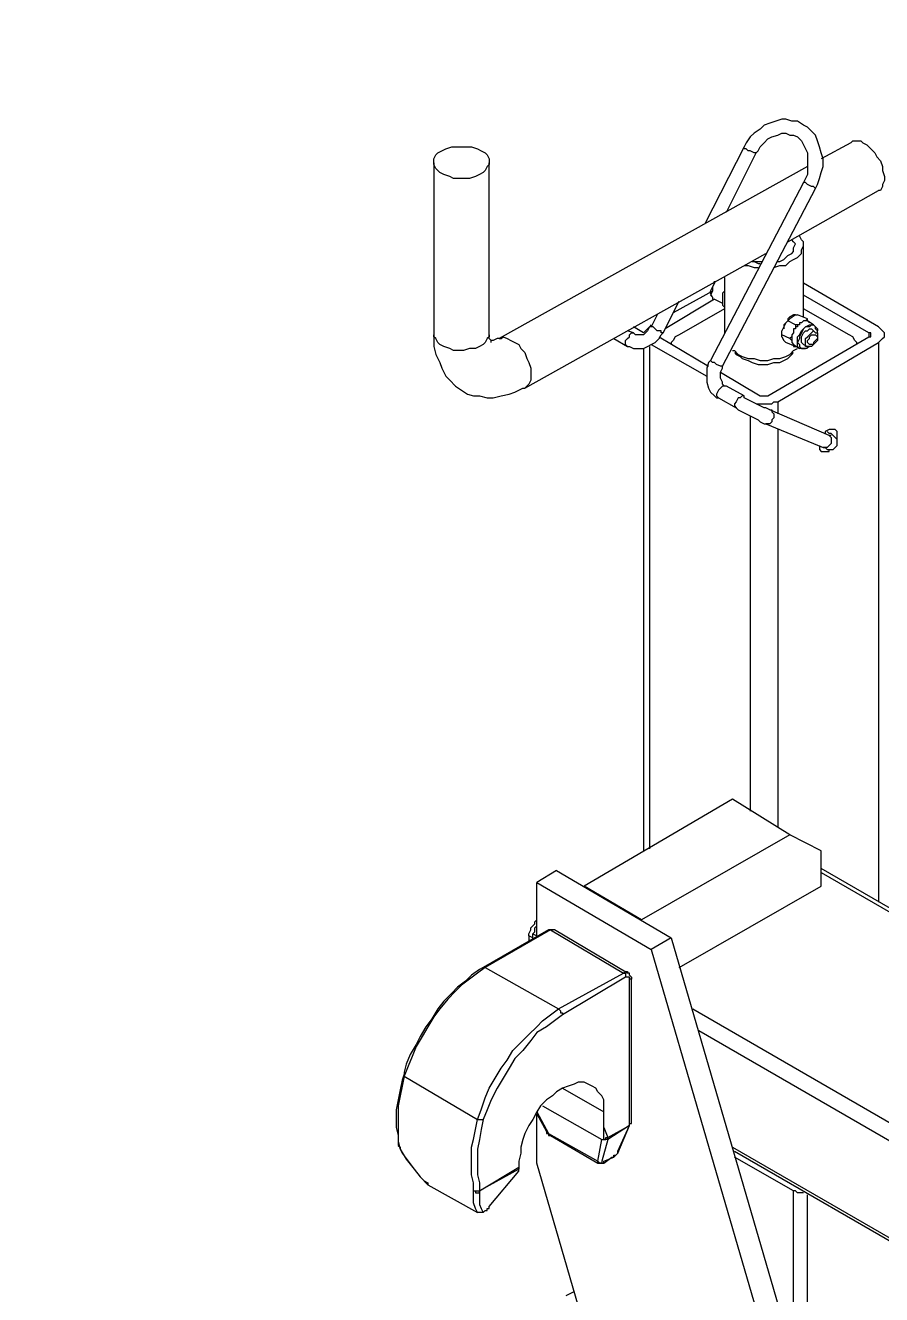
# Model space of a CAD drawing. Extents: x 3 to 592, y 5 to 207.
# Drawn here: x 474.67 to 489.95, y 103.28 to 125.92 of the extents above; entities that cross this region are included whole.
import ezdxf

# ---------------------------------------------------------------- set-up
doc = ezdxf.new("R2010")
doc.units = 0
doc.layers.get('0').update_dxf_attribs({"linetype": 'CONTINUOUS'})
picture_1 = doc.add_image_def('image5.jpg', size_in_pixel=(760, 1236))

msp = doc.modelspace()

# ---------------------------------------------------------------- linework, layer by layer
at = {"color": 7}
for points in [[(488.77007, 123.013611), (488.805348, 123.084167), (488.840626, 123.19), (488.875904, 123.295833), (488.911181, 123.401667), (488.911181, 123.542778), (488.875904, 123.648611), (488.840626, 123.754444), (488.805348, 123.860278), (488.77007, 123.966111), (488.699515, 124.036667), (488.628959, 124.107222), (488.558404, 124.1425), (488.45257, 124.213056), (488.346737, 124.213056), (488.240904, 124.248333), (488.170348, 124.248333), (488.064515, 124.213056), (487.958681, 124.177778), (487.852848, 124.1425), (487.782293, 124.071944), (487.676459, 124.001389), (487.605904, 123.930833), (487.535348, 123.825), (487.50007, 123.754444)], [(487.711737, 123.648611), (487.747015, 123.683889), (487.782293, 123.754444), (487.852848, 123.825), (487.923404, 123.895556), (487.993959, 123.930833), (488.099793, 123.966111), (488.170348, 124.001389), (488.240904, 124.001389), (488.311459, 123.966111), (488.382015, 123.966111), (488.45257, 123.930833), (488.523126, 123.860278), (488.558404, 123.789722), (488.593681, 123.719167), (488.628959, 123.648611), (488.628959, 123.542778), (488.628959, 123.472222), (488.628959, 123.366389), (488.628959, 123.260556), (488.593681, 123.19), (488.558404, 123.119444)], [(487.50007, 123.754444), (486.794515, 122.378611)], [(487.18257, 122.590278), (487.711737, 123.648611)], [(487.711737, 123.648611), (487.676459, 123.648611), (487.605904, 123.683889), (487.570626, 123.683889), (487.535348, 123.719167), (487.50007, 123.719167), (487.50007, 123.754444)], [(489.40507, 123.825), (488.875904, 123.542778)], [(489.40507, 123.825), (489.440348, 123.860278), (489.510904, 123.860278), (489.581459, 123.860278), (489.616737, 123.825), (489.687293, 123.789722), (489.757848, 123.719167), (489.828404, 123.648611), (489.863681, 123.578056), (489.934237, 123.5075), (489.969515, 123.401667), (489.969515, 123.331111), (490.004793, 123.225278), (490.004793, 123.154722), (489.969515, 123.084167), (489.969515, 123.048889), (489.934237, 122.978333), (489.898959, 122.978333)], [(481.961459, 123.472222), (481.961459, 120.403056)], [(482.949237, 120.403056), (482.949237, 123.472222)], [(488.628959, 123.401667), (483.125626, 120.3325)], [(488.558404, 123.119444), (486.900348, 119.944444)], [(487.112015, 119.838611), (488.77007, 123.013611)], [(488.276181, 122.061111), (489.898959, 122.978333)], [(488.77007, 123.013611), (488.734793, 123.048889), (488.699515, 123.048889), (488.628959, 123.084167), (488.593681, 123.119444), (488.558404, 123.119444)], [(488.029237, 121.6025), (488.13507, 121.637778), (488.240904, 121.637778), (488.311459, 121.708333), (488.382015, 121.743611), (488.45257, 121.778889), (488.523126, 121.849444), (488.523126, 121.92), (488.558404, 121.990556), (488.558404, 122.061111), (488.523126, 122.096389), (488.487848, 122.166944)], [(488.099793, 121.708333), (488.13507, 121.708333), (488.205626, 121.743611), (488.276181, 121.814167), (488.346737, 121.849444), (488.382015, 121.884722), (488.382015, 121.955278), (488.417293, 122.025833), (488.382015, 122.061111), (488.346737, 122.096389)], [(483.584237, 119.450556), (487.888126, 121.849444)], [(488.558404, 120.720556), (488.558404, 121.990556)], [(487.50007, 121.637778), (487.570626, 121.637778), (487.676459, 121.6025), (487.747015, 121.6025)], [(487.641181, 121.708333), (487.676459, 121.708333), (487.747015, 121.673056), (487.782293, 121.673056)], [(487.676459, 121.708333), (487.711737, 121.708333), (487.782293, 121.708333), (487.81757, 121.708333)], [(487.147293, 121.426111), (487.147293, 120.438333)], [(486.935626, 121.179167), (486.23007, 120.791111)], [(486.970904, 121.355556), (486.970904, 121.320278), (486.935626, 121.249722), (486.935626, 121.179167), (486.900348, 121.108611), (486.935626, 121.073333), (486.935626, 121.038056), (486.970904, 121.038056)], [(486.935626, 121.073333), (486.900348, 121.143889), (486.900348, 121.179167), (486.935626, 121.249722), (486.970904, 121.320278), (486.970904, 121.355556)], [(487.147293, 121.179167), (487.112015, 121.143889), (487.112015, 121.073333), (487.112015, 121.002778), (487.112015, 120.932222), (487.147293, 120.896944)], [(487.147293, 121.179167), (487.112015, 121.143889), (487.112015, 121.073333), (487.112015, 121.002778)], [(489.898959, 120.544167), (488.558404, 121.320278)], [(486.053681, 120.438333), (486.335904, 121.002778)], [(486.970904, 121.038056), (486.088959, 120.508889)], [(486.970904, 121.038056), (487.112015, 120.9675)], [(487.147293, 121.038056), (487.147293, 120.9675), (487.147293, 120.896944)], [(489.72257, 120.438333), (488.558404, 121.108611)], [(485.947848, 120.755833), (485.842015, 120.544167)], [(487.147293, 120.861667), (486.335904, 120.403056)], [(487.147293, 120.896944), (487.147293, 120.861667)], [(488.417293, 120.755833), (488.382015, 120.755833), (488.311459, 120.720556), (488.276181, 120.685278), (488.276181, 120.65)], [(488.417293, 120.755833), (488.311459, 120.685278)], [(488.417293, 120.755833), (488.45257, 120.755833)], [(488.628959, 120.685278), (488.45257, 120.755833)], [(489.369793, 120.403056), (488.558404, 120.861667)], [(485.842015, 120.544167), (485.806737, 120.544167), (485.771459, 120.473611), (485.736181, 120.438333), (485.700904, 120.403056), (485.630348, 120.403056), (485.59507, 120.403056), (485.559793, 120.403056), (485.524515, 120.438333)], [(485.700904, 120.438333), (485.524515, 120.544167)], [(485.806737, 120.544167), (485.771459, 120.508889), (485.736181, 120.473611), (485.700904, 120.438333)], [(485.842015, 120.579444), (485.806737, 120.544167)], [(486.053681, 120.438333), (486.018404, 120.438333), (486.018404, 120.473611), (485.947848, 120.473611), (485.91257, 120.508889), (485.877293, 120.544167), (485.842015, 120.544167)], [(488.240904, 120.614722), (488.170348, 120.473611)], [(488.240904, 120.614722), (488.205626, 120.579444), (488.205626, 120.508889)], [(488.240904, 120.614722), (488.276181, 120.65)], [(488.276181, 120.65), (488.311459, 120.685278)], [(488.417293, 120.579444), (488.276181, 120.65)], [(488.382015, 120.508889), (488.382015, 120.473611), (488.382015, 120.438333), (488.346737, 120.403056)], [(488.487848, 120.614722), (488.487848, 120.579444), (488.45257, 120.579444), (488.45257, 120.544167), (488.417293, 120.544167), (488.417293, 120.508889), (488.382015, 120.508889)], [(488.417293, 120.508889), (488.382015, 120.508889)], [(488.487848, 120.579444), (488.417293, 120.579444)], [(488.487848, 120.579444), (488.45257, 120.579444), (488.45257, 120.544167), (488.417293, 120.544167), (488.417293, 120.508889)], [(488.417293, 120.579444), (488.417293, 120.508889)], [(488.805348, 120.438333), (488.805348, 120.473611), (488.77007, 120.508889), (488.77007, 120.544167), (488.734793, 120.579444), (488.699515, 120.579444), (488.664237, 120.544167), (488.593681, 120.544167), (488.558404, 120.508889), (488.523126, 120.438333), (488.487848, 120.367778), (488.487848, 120.3325), (488.45257, 120.261944), (488.487848, 120.226667), (488.487848, 120.191389), (488.523126, 120.156111), (488.558404, 120.156111), (488.593681, 120.156111), (488.664237, 120.191389)], [(488.628959, 120.156111), (488.593681, 120.156111), (488.558404, 120.156111), (488.523126, 120.156111), (488.487848, 120.156111), (488.45257, 120.191389), (488.45257, 120.226667), (488.45257, 120.297222), (488.45257, 120.367778), (488.487848, 120.403056), (488.523126, 120.473611), (488.558404, 120.508889), (488.593681, 120.544167), (488.664237, 120.579444), (488.699515, 120.579444), (488.734793, 120.579444), (488.77007, 120.544167), (488.805348, 120.508889), (488.805348, 120.473611)], [(488.558404, 120.65), (488.523126, 120.614722), (488.487848, 120.614722)], [(488.487848, 120.614722), (488.487848, 120.579444)], [(488.558404, 120.226667), (488.523126, 120.261944), (488.523126, 120.297222), (488.523126, 120.3325), (488.523126, 120.367778), (488.558404, 120.438333), (488.593681, 120.473611), (488.628959, 120.473611), (488.664237, 120.508889), (488.699515, 120.508889), (488.734793, 120.473611)], [(488.628959, 120.65), (488.593681, 120.65), (488.558404, 120.65)], [(488.593681, 120.65), (488.558404, 120.65)], [(488.628959, 120.685278), (488.593681, 120.65)], [(488.628959, 120.65), (488.593681, 120.65)], [(488.628959, 120.65), (488.628959, 120.685278)], [(488.734793, 120.579444), (488.628959, 120.65)], [(488.664237, 120.614722), (488.628959, 120.65)], [(488.77007, 120.438333), (488.699515, 120.508889)], [(489.898959, 120.261944), (489.934237, 120.297222), (489.969515, 120.3325), (490.004793, 120.367778), (490.004793, 120.403056), (490.004793, 120.438333), (489.969515, 120.473611), (489.934237, 120.508889), (489.898959, 120.544167)], [(481.961459, 120.403056), (481.961459, 120.3325), (481.961459, 120.191389), (481.996737, 120.050278), (482.067293, 119.909167), (482.10257, 119.803333), (482.173126, 119.662222), (482.243681, 119.591667), (482.349515, 119.485833), (482.455348, 119.415278), (482.561181, 119.344722), (482.667015, 119.309444), (482.772848, 119.309444), (482.913959, 119.274167), (483.019793, 119.274167), (483.160904, 119.309444), (483.302015, 119.344722), (483.407848, 119.38), (483.548959, 119.450556), (483.584237, 119.450556)], [(482.949237, 120.403056), (482.949237, 120.367778), (482.913959, 120.3325), (482.878681, 120.261944), (482.843404, 120.226667), (482.772848, 120.191389), (482.702293, 120.156111), (482.596459, 120.156111), (482.490626, 120.120833), (482.42007, 120.120833), (482.314237, 120.120833), (482.243681, 120.156111), (482.137848, 120.191389), (482.067293, 120.226667), (482.032015, 120.261944), (481.996737, 120.3325), (481.961459, 120.367778), (481.961459, 120.403056)], [(482.984515, 120.261944), (482.984515, 120.297222), (482.949237, 120.3325), (482.949237, 120.367778), (482.949237, 120.403056)], [(483.125626, 120.3325), (483.090348, 120.3325), (483.019793, 120.297222), (482.984515, 120.297222)], [(483.125626, 120.3325), (483.160904, 120.3325), (483.196181, 120.367778), (483.266737, 120.3325), (483.337293, 120.297222), (483.407848, 120.261944), (483.478404, 120.226667), (483.513681, 120.156111), (483.584237, 120.085556), (483.619515, 119.979722), (483.654793, 119.909167), (483.69007, 119.803333), (483.69007, 119.732778), (483.69007, 119.662222), (483.69007, 119.591667), (483.654793, 119.521111), (483.619515, 119.485833), (483.584237, 119.450556)], [(485.171737, 120.3325), (485.418681, 120.191389)], [(485.418681, 120.191389), (485.383404, 120.226667), (485.383404, 120.261944), (485.383404, 120.297222), (485.418681, 120.3325), (485.453959, 120.367778), (485.453959, 120.403056), (485.489237, 120.438333), (485.524515, 120.438333)], [(485.524515, 120.438333), (485.418681, 120.473611)], [(485.418681, 120.191389), (485.453959, 120.191389), (485.524515, 120.156111), (485.630348, 120.156111), (485.700904, 120.156111), (485.771459, 120.191389), (485.842015, 120.226667), (485.91257, 120.261944), (485.983126, 120.3325), (486.018404, 120.403056), (486.053681, 120.438333)], [(485.983126, 120.367778), (486.86507, 119.838611)], [(486.335904, 120.403056), (486.265348, 120.367778), (486.23007, 120.297222), (486.194793, 120.261944), (486.194793, 120.226667)], [(487.923404, 119.309444), (489.72257, 120.367778)], [(488.099793, 119.203611), (489.898959, 120.261944)], [(488.170348, 120.403056), (488.170348, 120.473611)], [(488.311459, 120.3325), (488.170348, 120.403056)], [(488.170348, 120.367778), (488.170348, 120.403056)], [(488.170348, 120.367778), (488.205626, 120.297222)], [(488.240904, 120.261944), (488.205626, 120.297222)], [(488.417293, 120.191389), (488.240904, 120.261944)], [(488.346737, 120.367778), (488.311459, 120.3325)], [(488.311459, 120.3325), (488.346737, 120.297222)], [(488.346737, 120.403056), (488.346737, 120.367778), (488.346737, 120.3325), (488.346737, 120.297222), (488.346737, 120.261944)], [(488.346737, 120.403056), (488.346737, 120.367778)], [(488.346737, 120.367778), (488.346737, 120.3325), (488.346737, 120.297222)], [(488.346737, 120.297222), (488.346737, 120.261944)], [(488.346737, 120.261944), (488.382015, 120.226667)], [(488.805348, 120.438333), (488.805348, 120.473611)], [(489.510904, 120.226667), (489.510904, 120.261944), (489.475626, 120.297222), (489.440348, 120.367778), (489.369793, 120.403056)], [(489.72257, 120.367778), (489.757848, 120.367778), (489.757848, 120.403056), (489.757848, 120.438333), (489.72257, 120.438333)], [(489.72257, 120.438333), (489.72257, 120.367778)], [(489.898959, 120.261944), (489.898959, 110.278333)], [(485.700904, 120.156111), (485.700904, 111.195556)], [(485.806737, 120.191389), (485.806737, 111.230833)], [(485.842015, 120.226667), (486.829793, 119.662222)], [(487.288404, 120.120833), (487.323681, 120.120833), (487.394237, 120.050278), (487.464793, 120.015), (487.570626, 119.979722), (487.676459, 119.979722), (487.782293, 119.944444), (487.923404, 119.944444), (488.029237, 119.979722), (488.13507, 119.979722), (488.240904, 120.015), (488.311459, 120.050278), (488.382015, 120.120833), (488.45257, 120.156111)], [(487.323681, 120.085556), (487.358959, 120.050278), (487.429515, 120.015), (487.464793, 119.979722), (487.570626, 119.944444), (487.641181, 119.909167), (487.747015, 119.873889), (487.852848, 119.873889), (487.923404, 119.873889), (488.029237, 119.909167), (488.13507, 119.909167), (488.205626, 119.944444), (488.276181, 119.979722), (488.346737, 120.050278), (488.382015, 120.085556)], [(487.358959, 120.085556), (487.358959, 120.050278)], [(488.346737, 120.050278), (488.346737, 120.085556)], [(488.382015, 120.226667), (488.487848, 120.156111)], [(488.382015, 120.226667), (488.382015, 120.191389)], [(488.382015, 120.191389), (488.417293, 120.191389)], [(488.382015, 120.191389), (488.417293, 120.191389)], [(488.417293, 120.191389), (488.45257, 120.191389)], [(488.558404, 120.226667), (488.628959, 120.191389)], [(486.900348, 119.944444), (486.86507, 119.909167), (486.829793, 119.803333), (486.829793, 119.732778), (486.829793, 119.626944), (486.829793, 119.556389), (486.86507, 119.450556), (486.900348, 119.38), (486.970904, 119.309444), (487.006181, 119.274167), (487.041459, 119.274167)], [(487.112015, 119.838611), (487.076737, 119.838611), (487.006181, 119.873889), (486.970904, 119.909167), (486.935626, 119.909167), (486.900348, 119.944444)], [(487.18257, 119.485833), (487.147293, 119.485833), (487.112015, 119.521111), (487.112015, 119.556389), (487.076737, 119.626944), (487.076737, 119.662222), (487.076737, 119.732778), (487.112015, 119.803333), (487.112015, 119.838611)], [(487.076737, 119.732778), (487.782293, 119.309444)], [(487.18257, 119.485833), (487.147293, 119.485833), (487.112015, 119.485833), (487.076737, 119.450556), (487.041459, 119.415278), (487.006181, 119.344722), (487.006181, 119.309444), (487.041459, 119.274167)], [(487.50007, 119.309444), (487.18257, 119.485833)], [(487.041459, 119.274167), (487.358959, 119.097778)], [(487.50007, 119.309444), (487.464793, 119.309444), (487.429515, 119.274167), (487.394237, 119.274167), (487.358959, 119.203611), (487.323681, 119.168333), (487.323681, 119.133056), (487.358959, 119.097778)], [(487.958681, 119.0625), (487.888126, 119.097778), (487.852848, 119.097778), (487.782293, 119.133056), (487.711737, 119.168333), (487.641181, 119.203611), (487.570626, 119.238889), (487.50007, 119.274167), (487.50007, 119.309444)], [(487.711737, 119.168333), (487.782293, 119.168333), (487.852848, 119.168333), (487.923404, 119.168333), (487.993959, 119.168333), (488.029237, 119.203611), (488.099793, 119.203611)], [(487.782293, 119.309444), (487.81757, 119.309444), (487.852848, 119.309444), (487.888126, 119.309444), (487.923404, 119.309444)], [(488.099793, 119.203611), (488.099793, 118.991944)], [(487.358959, 119.097778), (487.394237, 119.0625), (487.464793, 119.027222), (487.535348, 118.991944), (487.605904, 118.956667), (487.676459, 118.921389), (487.747015, 118.886111), (487.782293, 118.850833), (487.852848, 118.815556), (487.888126, 118.815556)], [(487.605904, 118.956667), (487.605904, 111.901111)], [(487.958681, 119.0625), (487.993959, 119.0625), (487.993959, 119.027222), (488.029237, 118.991944), (488.029237, 118.921389), (487.993959, 118.886111), (487.993959, 118.850833), (487.958681, 118.815556), (487.888126, 118.815556)], [(489.017015, 118.603889), (487.958681, 119.0625)], [(487.888126, 118.815556), (488.911181, 118.392222)], [(488.099793, 118.709722), (488.099793, 111.618889)], [(488.911181, 118.392222), (488.946459, 118.392222), (488.981737, 118.356944), (489.017015, 118.356944), (489.052293, 118.356944), (489.08757, 118.356944), (489.122848, 118.392222), (489.158126, 118.4275), (489.158126, 118.462778), (489.158126, 118.498056), (489.158126, 118.533333), (489.122848, 118.568611), (489.08757, 118.603889), (489.052293, 118.639167), (489.017015, 118.639167), (488.981737, 118.674444)], [(489.017015, 118.709722), (488.946459, 118.674444), (488.946459, 118.639167)], [(489.158126, 118.533333), (489.158126, 118.568611), (489.158126, 118.639167), (489.158126, 118.674444), (489.122848, 118.709722), (489.08757, 118.709722), (489.052293, 118.709722), (489.017015, 118.709722)], [(489.017015, 118.603889), (489.052293, 118.568611), (489.052293, 118.533333), (489.052293, 118.498056), (489.052293, 118.462778), (489.017015, 118.4275), (488.981737, 118.392222), (488.946459, 118.392222), (488.911181, 118.392222)], [(489.052293, 118.603889), (489.017015, 118.603889)], [(488.840626, 118.4275), (488.840626, 118.392222), (488.840626, 118.356944), (488.875904, 118.321667), (488.911181, 118.321667), (488.946459, 118.321667), (489.017015, 118.321667), (489.017015, 118.356944)], [(487.288404, 112.112778), (484.64257, 110.560556)], [(488.311459, 111.477778), (487.288404, 112.112778)], [(488.311459, 111.477778), (485.665626, 109.960833)], [(488.875904, 111.195556), (488.311459, 111.477778)], [(488.875904, 110.560556), (488.875904, 111.195556)], [(484.148681, 110.842778), (483.795904, 110.631111)], [(484.148681, 110.842778), (486.194793, 109.643333)], [(523.800904, 90.734444), (488.875904, 110.878056)], [(488.875904, 110.8075), (523.730348, 90.699167)], [(483.795904, 110.631111), (485.842015, 109.431667)], [(483.795904, 109.643333), (483.795904, 110.631111)], [(485.665626, 109.960833), (484.64257, 110.560556)], [(486.335904, 109.114167), (488.875904, 110.560556)], [(483.654793, 109.678611), (483.654793, 109.713889), (483.69007, 109.784444), (483.69007, 109.819722), (483.725348, 109.855), (483.760626, 109.890278), (483.760626, 109.925556), (483.795904, 109.960833)], [(483.725348, 109.713889), (483.760626, 109.749167), (483.760626, 109.784444), (483.760626, 109.819722), (483.795904, 109.855)], [(484.00757, 109.784444), (482.843404, 109.114167)], [(484.042848, 109.784444), (482.878681, 109.114167)], [(483.654793, 109.678611), (483.654793, 109.572778)], [(483.725348, 109.643333), (483.654793, 109.678611)], [(483.725348, 109.608056), (483.725348, 109.713889)], [(483.725348, 109.713889), (483.795904, 109.678611)], [(484.113404, 109.784444), (484.078126, 109.784444), (484.042848, 109.784444), (484.00757, 109.784444)], [(484.00757, 109.784444), (484.042848, 109.784444)], [(484.042848, 109.784444), (485.348126, 109.008333)], [(484.113404, 109.784444), (484.078126, 109.784444), (484.042848, 109.784444)], [(485.418681, 109.008333), (484.113404, 109.784444)], [(486.194793, 109.643333), (485.842015, 109.431667)], [(486.194793, 109.643333), (491.098404, 92.815833)], [(485.842015, 109.431667), (490.745626, 92.604167)], [(482.843404, 109.114167), (482.772848, 109.078889), (482.631737, 108.973056), (482.525904, 108.867222), (482.384793, 108.761389), (482.278959, 108.655556), (482.137848, 108.514444), (482.032015, 108.373333), (481.926181, 108.196944), (481.820348, 108.055833), (481.714515, 107.879444), (481.643959, 107.738333), (481.538126, 107.561944), (481.46757, 107.385556), (481.432293, 107.244444), (481.432293, 107.173889)], [(482.878681, 109.114167), (482.73757, 109.008333), (482.596459, 108.9025), (482.455348, 108.796667), (482.349515, 108.690833), (482.208404, 108.549722), (482.067293, 108.373333), (481.961459, 108.232222), (481.855626, 108.055833), (481.749793, 107.879444), (481.643959, 107.703056), (481.573404, 107.526667), (481.502848, 107.350278), (481.432293, 107.173889)], [(482.843404, 109.114167), (482.878681, 109.114167)], [(482.878681, 109.114167), (484.183959, 108.373333)], [(484.183959, 108.373333), (485.348126, 109.008333)], [(485.383404, 108.937778), (484.254515, 108.2675)], [(485.348126, 109.008333), (485.383404, 109.043611), (485.418681, 109.043611), (485.418681, 109.008333)], [(485.348126, 109.008333), (485.383404, 109.008333), (485.383404, 108.973056), (485.383404, 108.937778)], [(485.453959, 108.9025), (485.453959, 108.937778), (485.418681, 108.937778), (485.383404, 108.937778)], [(485.489237, 108.937778), (485.453959, 108.973056), (485.453959, 109.008333), (485.418681, 109.008333)], [(485.489237, 108.937778), (485.489237, 108.9025), (485.453959, 108.9025)], [(485.489237, 106.327222), (485.489237, 108.937778)], [(485.453959, 106.291944), (485.453959, 108.9025)], [(482.73757, 106.397778), (482.808126, 106.574167), (482.878681, 106.785833), (482.949237, 106.962222), (483.05507, 107.138611), (483.160904, 107.315), (483.266737, 107.456111), (483.37257, 107.6325), (483.513681, 107.773611), (483.654793, 107.914722), (483.795904, 108.055833), (483.901737, 108.161667), (484.042848, 108.2675), (484.183959, 108.373333)], [(484.254515, 108.2675), (484.113404, 108.161667), (483.972293, 108.055833), (483.795904, 107.95), (483.69007, 107.808889), (483.548959, 107.6325), (483.407848, 107.491389), (483.302015, 107.315), (483.196181, 107.138611), (483.090348, 106.962222), (482.984515, 106.750556), (482.913959, 106.574167), (482.843404, 106.397778)], [(484.183959, 108.373333), (484.219237, 108.338056), (484.219237, 108.302778), (484.254515, 108.302778), (484.254515, 108.2675)], [(486.582848, 108.373333), (520.273126, 88.9)], [(486.688681, 107.985278), (520.167293, 88.653056)], [(481.432293, 107.209167), (481.397015, 107.103333), (481.361737, 106.926944), (481.326459, 106.750556), (481.291181, 106.574167), (481.291181, 106.397778), (481.291181, 106.256667), (481.326459, 106.115556), (481.326459, 105.939167), (481.361737, 105.903889)], [(481.432293, 107.173889), (481.397015, 106.9975), (481.361737, 106.821111), (481.326459, 106.644722), (481.326459, 106.468333), (481.326459, 106.327222), (481.326459, 106.150833), (481.326459, 106.009722), (481.361737, 105.868611)], [(481.432293, 107.173889), (482.73757, 106.397778)], [(484.995348, 106.538889), (484.995348, 106.644722), (484.995348, 106.750556), (484.96007, 106.821111), (484.889515, 106.891667), (484.854237, 106.962222), (484.783681, 106.9975), (484.713126, 107.032778), (484.64257, 107.068056), (484.536737, 107.068056), (484.466181, 107.032778), (484.360348, 106.9975), (484.254515, 106.962222), (484.148681, 106.891667), (484.078126, 106.821111), (483.972293, 106.750556), (483.866459, 106.644722), (483.795904, 106.538889), (483.725348, 106.397778), (483.654793, 106.291944), (483.584237, 106.150833), (483.548959, 106.045), (483.513681, 105.903889), (483.513681, 105.798056), (483.478404, 105.656944), (483.478404, 105.551111)], [(484.254515, 106.962222), (484.995348, 106.538889)], [(483.795904, 106.538889), (484.00757, 106.150833)], [(483.795904, 106.503611), (483.972293, 106.186111)], [(483.795904, 105.621667), (483.795904, 106.503611)], [(483.901737, 106.644722), (484.96007, 106.045)], [(483.901737, 106.644722), (484.96007, 106.045)], [(484.995348, 106.256667), (484.995348, 106.538889)], [(482.667015, 105.127778), (482.667015, 105.268889), (482.631737, 105.41), (482.631737, 105.551111), (482.631737, 105.7275), (482.631737, 105.903889), (482.667015, 106.045), (482.702293, 106.221389), (482.73757, 106.397778)], [(482.843404, 106.397778), (482.808126, 106.221389), (482.772848, 106.045), (482.73757, 105.868611), (482.73757, 105.7275), (482.73757, 105.551111), (482.73757, 105.41), (482.772848, 105.268889), (482.772848, 105.127778)], [(482.73757, 106.397778), (482.772848, 106.397778), (482.808126, 106.397778), (482.843404, 106.397778)], [(484.995348, 106.256667), (485.065904, 106.080278)], [(484.995348, 106.045), (484.995348, 106.080278), (484.995348, 106.115556), (484.995348, 106.150833), (484.995348, 106.221389), (484.995348, 106.256667)], [(485.065904, 106.080278), (485.453959, 106.291944)], [(485.453959, 106.291944), (485.065904, 106.045)], [(485.242293, 105.833333), (485.453959, 106.291944)], [(485.242293, 105.798056), (485.453959, 106.291944)], [(485.453959, 106.291944), (485.453959, 106.327222), (485.489237, 106.327222)], [(485.453959, 106.291944), (485.453959, 106.327222), (485.489237, 106.327222)], [(483.972293, 106.186111), (484.00757, 106.150833), (484.042848, 106.115556)], [(483.972293, 106.186111), (483.972293, 106.150833), (484.00757, 106.150833)], [(484.00757, 106.150833), (484.889515, 105.656944)], [(484.00757, 106.150833), (484.00757, 106.115556), (484.042848, 106.115556)], [(484.042848, 106.115556), (484.889515, 105.621667)], [(484.889515, 105.656944), (484.96007, 106.045)], [(484.96007, 106.045), (484.995348, 106.045)], [(485.065904, 106.045), (484.96007, 105.656944)], [(484.995348, 106.045), (485.030626, 106.045), (485.030626, 106.080278), (485.065904, 106.080278)], [(485.065904, 106.045), (485.030626, 106.045), (484.995348, 106.045)], [(485.065904, 106.045), (485.065904, 106.080278)], [(481.361737, 105.903889), (481.361737, 105.868611)], [(481.361737, 105.903889), (481.361737, 105.868611)], [(481.361737, 105.868611), (481.397015, 105.798056), (481.502848, 105.656944), (481.608681, 105.515833), (481.714515, 105.374722), (481.78507, 105.304167)], [(481.361737, 105.868611), (481.46757, 105.692222), (481.608681, 105.515833), (481.714515, 105.374722), (481.855626, 105.233611)], [(485.136459, 105.7275), (485.171737, 105.7275), (485.207015, 105.762778), (485.242293, 105.798056), (485.242293, 105.833333)], [(485.171737, 105.7275), (485.171737, 105.762778), (485.207015, 105.762778), (485.242293, 105.798056)], [(485.242293, 105.833333), (485.242293, 105.798056)], [(487.288404, 105.903889), (519.144237, 87.524167)], [(487.323681, 105.833333), (519.108959, 87.488889)], [(482.772848, 105.127778), (483.478404, 105.551111)], [(483.478404, 105.551111), (483.478404, 105.515833)], [(487.112015, 94.226944), (483.795904, 105.621667)], [(484.96007, 105.656944), (484.96007, 105.621667), (484.924793, 105.621667), (484.889515, 105.656944)], [(484.889515, 105.621667), (484.889515, 105.656944)], [(484.889515, 105.621667), (484.924793, 105.621667), (484.96007, 105.621667), (484.995348, 105.621667)], [(484.96007, 105.656944), (484.96007, 105.621667), (484.995348, 105.621667), (484.995348, 105.656944)], [(484.995348, 105.621667), (485.136459, 105.7275)], [(484.995348, 105.656944), (485.171737, 105.7275)], [(484.995348, 105.621667), (484.995348, 105.656944)], [(485.136459, 105.7275), (485.171737, 105.7275)], [(488.382015, 105.127778), (487.323681, 105.7275)], [(483.478404, 105.515833), (482.772848, 105.127778)], [(482.949237, 104.845556), (483.478404, 105.480556)], [(483.478404, 105.480556), (483.478404, 105.515833)], [(481.78507, 105.304167), (481.855626, 105.268889), (481.855626, 105.233611)], [(481.855626, 105.233611), (482.73757, 104.739722)], [(481.855626, 105.233611), (482.73757, 104.739722)], [(482.667015, 105.127778), (482.702293, 105.127778), (482.73757, 105.127778), (482.772848, 105.127778)], [(482.73757, 104.739722), (482.702293, 104.810278), (482.667015, 104.916111), (482.667015, 105.021944), (482.667015, 105.127778)], [(482.667015, 105.127778), (482.702293, 105.127778), (482.702293, 105.0925), (482.73757, 105.0925), (482.772848, 105.0925), (482.772848, 105.127778)], [(482.772848, 105.127778), (482.772848, 104.986667), (482.772848, 104.880833), (482.808126, 104.810278), (482.843404, 104.739722)], [(488.558404, 105.0925), (488.523126, 105.0925), (488.45257, 105.0925), (488.417293, 105.127778), (488.382015, 105.127778)], [(488.382015, 102.199722), (488.382015, 105.127778)], [(488.628959, 101.2825), (488.628959, 105.057222)], [(482.843404, 104.739722), (482.808126, 104.739722), (482.772848, 104.739722), (482.73757, 104.739722)], [(482.843404, 104.739722), (482.878681, 104.775), (482.913959, 104.775), (482.913959, 104.810278), (482.949237, 104.810278), (482.949237, 104.845556)], [(484.32507, 103.258056), (484.466181, 103.328611)]]:
    msp.add_lwpolyline(points, dxfattribs=at)
for points in [[(482.10257, 123.683889), (482.173126, 123.719167), (482.278959, 123.754444), (482.349515, 123.754444), (482.455348, 123.754444), (482.561181, 123.754444), (482.631737, 123.754444), (482.73757, 123.719167), (482.808126, 123.683889), (482.878681, 123.648611), (482.913959, 123.613333), (482.949237, 123.542778), (482.949237, 123.5075), (482.949237, 123.436944), (482.913959, 123.401667), (482.878681, 123.331111), (482.843404, 123.295833), (482.772848, 123.260556), (482.702293, 123.225278), (482.596459, 123.19), (482.490626, 123.19), (482.42007, 123.19), (482.314237, 123.19), (482.243681, 123.225278), (482.137848, 123.260556), (482.067293, 123.295833), (482.032015, 123.331111), (481.996737, 123.366389), (481.961459, 123.436944), (481.961459, 123.472222), (481.961459, 123.542778), (481.996737, 123.613333), (482.032015, 123.648611)], [(488.593681, 120.191389), (488.593681, 120.226667), (488.593681, 120.297222), (488.593681, 120.3325), (488.628959, 120.367778), (488.664237, 120.403056), (488.699515, 120.438333), (488.734793, 120.473611), (488.77007, 120.438333), (488.805348, 120.438333), (488.805348, 120.403056), (488.805348, 120.367778), (488.805348, 120.297222), (488.77007, 120.261944), (488.734793, 120.226667), (488.699515, 120.191389), (488.664237, 120.191389), (488.628959, 120.191389)], [(488.664237, 120.226667), (488.628959, 120.261944), (488.628959, 120.297222), (488.664237, 120.3325), (488.664237, 120.367778), (488.699515, 120.403056), (488.734793, 120.403056), (488.77007, 120.403056), (488.805348, 120.367778), (488.805348, 120.3325), (488.77007, 120.297222), (488.734793, 120.261944), (488.734793, 120.226667), (488.699515, 120.226667)]]:
    msp.add_lwpolyline(points, close=True, dxfattribs=at)

# ---------------------------------------------------------------- pictures from other files: only their frames are drawn
image = msp.add_image(picture_1, insert=(462.612373, 26.904439), size_in_units=(110.2152, 179.750244))
image.dxf.flags = 7

doc.saveas('drawing.dxf')
